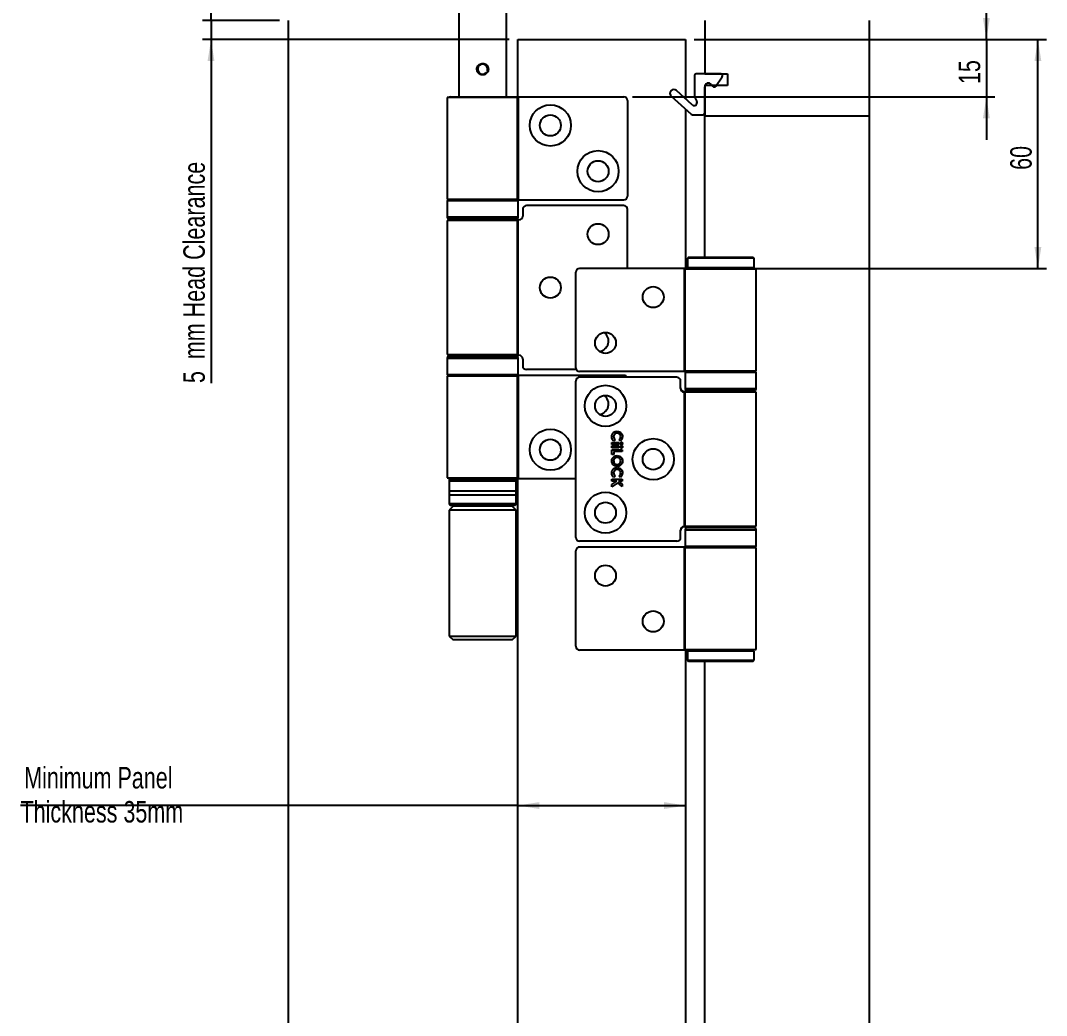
# Paper-space layout 'Sheet2' of a CAD drawing. Header units: millimetres. Extents: x 4253 to 10903, y 554 to 20469.
# Drawn here: x 4350 to 10326, y 11555 to 17350 of the extents above; entities that cross this region are included whole.
import ezdxf

# ---------------------------------------------------------------- set-up
doc = ezdxf.new("R2010")
doc.units = ezdxf.units.MM
doc.layers.add('FORMAT', color=7, linetype='Continuous')
doc.styles.add('SLDTEXTSTYLE0', font='TXT', dxfattribs={"width": 0.75})
doc.dimstyles.new('SLDDIMSTYLE0', dxfattribs={"dimtxt": 125, "dimasz": 125, "dimexe": 0, "dimexo": 0.0625, "dimgap": 31.25, "dimtad": 1, "dimdec": 0, "dimlfac": 0.045, "dimrnd": 1e-09, "dimzin": 12, "dimdsep": 46, "dimtxsty": 'SLDTEXTSTYLE0', "dimsah": 1, "dimcen": 0.09, "dimadec": 0, "dimazin": 3, "dimtfac": 1, "dimtmove": 0, "dimatfit": 0, "dimfxl": 1, "dimfrac": 2, "dimtolj": 1, "dimtzin": 12, "dimarcsym": 0})
doc.dimstyles.new('SLDDIMSTYLE1', dxfattribs={"dimtxt": 125, "dimasz": 125, "dimexe": 0, "dimexo": 0.0625, "dimgap": 31.25, "dimtad": 1, "dimdec": 0, "dimlfac": 0.045, "dimrnd": 1e-09, "dimzin": 12, "dimdsep": 46, "dimtxsty": 'SLDTEXTSTYLE0', "dimsah": 1, "dimcen": 0.09, "dimadec": 0, "dimazin": 3, "dimtfac": 1, "dimtofl": 0, "dimtmove": 0, "dimatfit": 3, "dimfxl": 1, "dimfrac": 2, "dimtolj": 1, "dimtzin": 12, "dimarcsym": 0})

# ---------------------------------------------------------------- blocks, each defined once
blk = doc.blocks.new('_D_31')
at = {"layer": 'FORMAT', "color": 7, "ltscale": 50}
for p, q in [((5459.8, 17349.9), (5459.8, 17599.9)), ((5858.5, 17349.9), (5409.8, 17349.9)), ((5459.8, 17349.9), (5459.8, 17238.8)), ((7196.2, 17238.8), (5409.8, 17238.8)), ((5459.8, 17238.8), (5459.8, 15238.2))]:
    blk.add_line(p, q, dxfattribs=at)
for points in [[(5459.8, 17349.9), (5479.8, 17474.9), (5439.8, 17474.9)], [(5459.8, 17238.8), (5439.8, 17113.8), (5479.8, 17113.8)]]:
    blk.add_solid(points, dxfattribs=at)
at = {"layer": 'FORMAT', "color": 7, "ltscale": 50, "char_height": 125, "attachment_point": 1, "rotation": 90, "style": 'SLDTEXTSTYLE0'}
for s, insert in [('mm Head Clearance', (5298.7, 15377.5)), ('5', (5298.7, 15238.2))]:
    blk.add_mtext(s, dxfattribs=dict(at, insert=insert))
blk = doc.blocks.new('_D_32')
at = {"layer": 'FORMAT', "color": 7, "ltscale": 50}
for p, q in [((9975.8, 17238.8), (9975.8, 17488.8)), ((8274, 17238.8), (10025.8, 17238.8)), ((9975.8, 17238.8), (9975.8, 16905.5)), ((7914, 16905.5), (10025.8, 16905.5)), ((9975.8, 16905.5), (9975.8, 16655.5))]:
    blk.add_line(p, q, dxfattribs=at)
for points in [[(9975.8, 17238.8), (9995.8, 17363.8), (9955.8, 17363.8)], [(9975.8, 16905.5), (9955.8, 16780.5), (9995.8, 16780.5)]]:
    blk.add_solid(points, dxfattribs=at)
at = {"layer": 'FORMAT', "color": 7, "ltscale": 50, "insert": (9814.6, 16979.8), "char_height": 125, "attachment_point": 1, "rotation": 90, "style": 'SLDTEXTSTYLE0'}
blk.add_mtext('15', dxfattribs=at)
blk = doc.blocks.new('_D_33')
at = {"layer": 'FORMAT', "color": 7, "ltscale": 50}
for p, q in [((8274, 17238.8), (10325.8, 17238.8)), ((10275.8, 15905.5), (10275.8, 17238.8)), ((8294, 15905.5), (10325.8, 15905.5))]:
    blk.add_line(p, q, dxfattribs=at)
for points in [[(10275.8, 17238.8), (10255.8, 17113.8), (10295.8, 17113.8)], [(10275.8, 15905.5), (10295.8, 16030.5), (10255.8, 16030.5)]]:
    blk.add_solid(points, dxfattribs=at)
at = {"layer": 'FORMAT', "color": 7, "ltscale": 50, "insert": (10114.6, 16479.8), "char_height": 125, "attachment_point": 1, "rotation": 90, "style": 'SLDTEXTSTYLE0'}
blk.add_mtext('60', dxfattribs=at)
blk = doc.blocks.new('_D_34')
at = {"layer": 'FORMAT', "color": 1, "ltscale": 50}
for q in [(4350.3, 12777.4), (8224, 12777.4)]:
    blk.add_line((7246.2, 12777.4), q, dxfattribs=at)
for points in [[(7246.2, 12777.4), (7371.2, 12757.4), (7371.2, 12797.4)], [(8224, 12777.4), (8099, 12797.4), (8099, 12757.4)]]:
    blk.add_solid(points, dxfattribs=at)
at = {"layer": 'FORMAT', "color": 1, "ltscale": 50, "char_height": 125, "attachment_point": 1, "style": 'SLDTEXTSTYLE0'}
for s, insert in [('Minimum Panel', (4371.8, 13001.9)), ('Thickness 35mm', (4350.3, 12803.5))]:
    blk.add_mtext(s, dxfattribs=dict(at, insert=insert))

psp = doc.layouts.new('Sheet2')

# ---------------------------------------------------------------- linework, layer by layer
at = {"color": 7, "linetype": 'Continuous', "lineweight": 25, "ltscale": 50}
for p, q in [((6902.91, 17394.37), (6902.91, 16905.48)), ((7180.69, 16905.48), (7180.69, 17394.37)), ((5908.46, 17349.92), (5908.46, 2794.37)), ((8335.13, 17349.92), (8335.13, 17038.81)), ((9295.13, 16794.37), (9295.13, 17349.92)), ((7246.24, 16905.48), (7246.24, 17238.81)), ((7246.24, 17238.81), (8224.02, 17238.81)), ((8224.02, 17238.81), (8224.02, 16893.35)), ((7065.65, 17050.29), (7067.77, 17048.84)), ((7071.65, 17056.69), (7069.22, 17057.5)), ((8428.46, 17038.81), (8286.24, 17038.81)), ((8335.13, 17038.81), (8468.46, 17038.81)), ((8468.46, 17038.81), (8468.46, 16972.14)), ((8275.13, 17027.7), (8275.13, 16910.82)), ((8335.13, 16972.14), (8335.13, 16794.37)), ((8468.46, 16972.14), (8335.13, 16972.14)), ((8374.73, 16977.1), (8382.43, 16967.44)), ((8400.22, 16967.99), (8437.57, 17021.33)), ((8262.5, 16858.7), (8170, 16941.99)), ((8335.13, 16812.14), (8335.13, 16963.26)), ((6857.35, 16905.48), (6835.13, 16901.56)), ((6835.13, 16901.56), (6835.13, 16309.4)), ((7245.13, 16901.56), (6835.13, 16901.56)), ((6857.35, 16905.48), (7223.21, 16905.48)), ((7223.21, 16905.48), (7864.02, 16905.48)), ((7245.13, 16309.4), (7245.13, 16901.56)), ((7249.5, 16900.91), (7249.5, 16310.05)), ((7886.24, 16883.26), (7886.24, 16327.7)), ((8140.26, 16908.96), (8256.96, 16803.89)), ((8276.17, 16906.12), (8289.1, 16878.39)), ((8224.02, 16833.55), (8224.02, 15905.48)), ((8264.4, 16801.03), (8324.02, 16801.03)), ((8335.13, 15972.14), (8335.13, 16794.37)), ((8335.13, 16794.37), (9295.13, 16794.37)), ((9295.13, 11322.66), (9295.13, 16794.37)), ((6835.13, 16309.4), (6857.35, 16305.48)), ((6835.13, 16309.4), (7245.13, 16309.4)), ((6835.13, 16299.92), (6835.13, 16206.46)), ((6878.81, 16299.92), (6835.13, 16299.92)), ((6840.69, 16305.48), (6883.19, 16305.48)), ((7248.46, 16299.92), (6878.81, 16299.92)), ((6883.19, 16305.48), (7240.13, 16305.48)), ((7240.13, 16305.48), (7864.02, 16305.48)), ((7246.24, 16304.37), (7246.24, 16305.48)), ((7248.46, 16206.46), (7248.46, 16299.92)), ((7864.02, 16272.14), (7297.35, 16272.14)), ((6835.13, 16206.46), (6878.81, 16206.46)), ((6835.47, 16204.56), (6839.18, 16194.37)), ((6879.07, 16204.56), (6835.47, 16204.56)), ((6839.18, 16194.37), (7244.42, 16194.37)), ((6847.55, 16194.37), (6849.58, 16188.81)), ((6878.81, 16206.46), (7248.46, 16206.46)), ((7248.13, 16204.56), (6879.07, 16204.56)), ((7234.02, 16188.81), (7236.04, 16194.37)), ((7244.42, 16194.37), (7248.13, 16204.56)), ((7246.24, 16188.81), (7246.24, 16199.37)), ((7275.13, 16249.92), (7275.13, 16211.03)), ((7886.24, 15905.48), (7886.24, 16249.92)), ((6857.35, 16188.81), (6835.13, 16184.89)), ((6835.13, 16184.89), (6835.13, 15403.84)), ((7243.95, 16184.89), (6835.13, 16184.89)), ((7231.5, 16188.81), (6849.58, 16188.81)), ((7222.21, 16188.81), (7243.95, 16184.89)), ((7249.5, 16188.81), (7231.5, 16188.81)), ((7243.95, 15403.84), (7243.95, 16184.89)), ((7249.5, 15399.92), (7249.5, 16188.81)), ((7252.91, 16188.81), (7249.5, 16188.81)), ((8240.69, 15972.14), (8234.02, 15965.48)), ((8234.02, 15965.48), (8234.02, 15912.14)), ((8255.98, 15965.48), (8234.02, 15965.48)), ((8240.69, 15972.14), (8261.89, 15972.14)), ((8622.91, 15965.48), (8255.98, 15965.48)), ((8261.89, 15972.14), (8616.24, 15972.14)), ((8622.91, 15965.48), (8616.24, 15972.14)), ((8622.91, 15912.14), (8622.91, 15965.48)), ((8240.69, 15905.48), (7606.24, 15905.48)), ((8217.35, 15900.78), (8221.8, 15901.56)), ((8217.35, 15310.18), (8217.35, 15900.78)), ((8221.8, 15901.56), (8244.02, 15905.48)), ((8635.13, 15901.56), (8221.8, 15901.56)), ((8221.8, 15309.4), (8221.8, 15901.56)), ((8234.02, 15912.14), (8240.69, 15905.48)), ((8234.02, 15912.14), (8255.98, 15912.14)), ((8261.89, 15905.48), (8240.69, 15905.48)), ((8255.98, 15912.14), (8622.91, 15912.14)), ((8616.24, 15905.48), (8261.89, 15905.48)), ((8635.13, 15901.56), (8612.91, 15905.48)), ((8616.24, 15905.48), (8622.91, 15912.14)), ((8635.13, 15309.4), (8635.13, 15901.56)), ((7584.02, 15327.7), (7584.02, 15883.26)), ((6835.13, 15403.84), (6857.35, 15399.92)), ((6835.13, 15403.84), (7243.95, 15403.84)), ((6835.13, 15382.28), (6835.13, 15288.81)), ((7248.46, 15382.28), (6835.13, 15382.28)), ((6839.18, 15394.37), (6835.47, 15384.18)), ((6835.47, 15384.18), (7248.13, 15384.18)), ((7116.4, 15394.37), (6839.18, 15394.37)), ((6849.58, 15399.92), (6847.55, 15394.37)), ((6849.58, 15399.92), (6862.96, 15399.92)), ((6862.96, 15399.92), (7231.5, 15399.92)), ((7244.42, 15394.37), (7116.4, 15394.37)), ((7243.95, 15403.84), (7222.21, 15399.92)), ((7231.5, 15399.92), (7249.5, 15399.92)), ((7236.04, 15394.37), (7234.02, 15399.92)), ((7248.13, 15384.18), (7244.42, 15394.37)), ((7246.24, 15389.36), (7246.24, 15399.92)), ((7248.46, 15288.81), (7248.46, 15382.28)), ((7249.5, 15399.92), (7252.91, 15399.92)), ((7275.13, 15377.7), (7275.13, 15338.81)), ((7587, 15316.59), (7297.35, 15316.59)), ((8227.35, 15305.48), (7606.24, 15305.48)), ((8221.8, 15309.4), (8217.35, 15310.18)), ((8244.02, 15305.48), (8221.8, 15309.4)), ((8221.8, 15309.4), (8635.13, 15309.4)), ((8221.8, 15299.92), (8221.8, 15206.46)), ((8635.13, 15299.92), (8221.8, 15299.92)), ((8224.02, 15305.48), (8224.02, 15304.37)), ((8227.35, 15305.48), (8629.58, 15305.48)), ((8612.91, 15305.48), (8635.13, 15309.4)), ((8635.13, 15206.46), (8635.13, 15299.92)), ((6835.13, 15288.81), (7248.46, 15288.81)), ((6857.35, 15283.26), (6835.13, 15279.34)), ((6835.13, 15279.34), (6835.13, 14687.17)), ((7245.13, 15279.34), (6835.13, 15279.34)), ((7240.13, 15283.26), (6840.69, 15283.26)), ((7240.13, 15283.26), (7864.02, 15283.26)), ((7245.13, 14687.17), (7245.13, 15279.34)), ((7246.24, 15283.26), (7246.24, 15284.37)), ((7249.5, 15278.69), (7249.5, 14687.83)), ((7584.02, 14338.81), (7584.02, 15249.92)), ((8172.91, 15272.14), (7606.24, 15272.14)), ((8195.13, 15207.46), (8195.13, 15249.92)), ((8217.35, 15188.19), (8220.87, 15188.81)), ((8217.35, 15188.81), (8217.35, 15188.19)), ((8217.35, 15188.81), (8220.87, 15188.81)), ((8217.35, 14403.17), (8217.35, 15185.56)), ((8220.87, 15188.81), (8236.24, 15188.81)), ((8221.8, 15206.46), (8635.13, 15206.46)), ((8221.8, 15184.89), (8244.02, 15188.81)), ((8221.8, 15184.89), (8221.8, 15185.56)), ((8635.13, 15184.89), (8221.8, 15184.89)), ((8221.8, 14403.84), (8221.8, 15184.89)), ((8222.13, 15204.56), (8225.84, 15194.37)), ((8634.8, 15204.56), (8222.13, 15204.56)), ((8224.02, 15199.37), (8224.02, 15188.81)), ((8225.84, 15194.37), (8607.8, 15194.37)), ((8234.22, 15194.37), (8236.24, 15188.81)), ((8620.69, 15188.81), (8236.24, 15188.81)), ((8607.8, 15194.37), (8631.09, 15194.37)), ((8635.13, 15184.89), (8612.91, 15188.81)), ((8620.69, 15188.81), (8622.71, 15194.37)), ((8631.09, 15194.37), (8634.8, 15204.56)), ((8635.13, 14403.84), (8635.13, 15184.89)), ((7795.13, 14891.8), (7834.53, 14891.8)), ((7795.13, 14881.03), (7795.13, 14891.8)), ((7834.53, 14881.03), (7795.13, 14881.03)), ((7813.09, 14908.16), (7805.05, 14900.5)), ((7834.53, 14891.8), (7834.53, 14881.03)), ((7844.72, 14900.26), (7837.17, 14908.16)), ((7795.13, 14871.8), (7834.53, 14871.8)), ((7795.13, 14861.03), (7795.13, 14871.8)), ((7834.53, 14861.03), (7795.13, 14861.03)), ((7795.13, 14821.8), (7795.13, 14849.5)), ((7795.13, 14849.5), (7855.13, 14849.5)), ((7805.9, 14821.8), (7795.13, 14821.8)), ((7805.9, 14838.73), (7805.9, 14821.8)), ((7855.13, 14838.73), (7805.9, 14838.73)), ((7834.53, 14871.8), (7834.53, 14861.03)), ((7855.13, 14849.5), (7855.13, 14838.73)), ((6835.13, 14687.17), (6857.35, 14683.26)), ((6835.13, 14687.17), (7245.13, 14687.17)), ((6847.35, 14677.7), (6847.35, 14535.84)), ((7236.24, 14677.7), (6847.35, 14677.7)), ((6852.91, 14683.26), (7227.72, 14683.26)), ((7230.69, 14666.59), (6852.91, 14666.59)), ((7227.72, 14683.26), (7584.02, 14683.26)), ((7236.24, 14535.84), (7236.24, 14677.7)), ((7246.24, 5572.14), (7246.24, 14683.26)), ((7795.13, 14677.96), (7855.13, 14677.96)), ((7795.13, 14667.19), (7795.13, 14677.96)), ((7795.13, 14647.46), (7823.27, 14667.19)), ((7823.27, 14667.19), (7795.13, 14667.19)), ((7828.59, 14657.96), (7795.13, 14634.5)), ((7795.13, 14634.5), (7795.13, 14647.46)), ((7813.09, 14696.62), (7805.05, 14688.97)), ((7855.13, 14636.57), (7828.59, 14657.96)), ((7834.01, 14667.19), (7855.13, 14650.17)), ((7855.13, 14667.19), (7834.01, 14667.19)), ((7844.72, 14688.73), (7837.17, 14696.62)), ((7855.13, 14677.96), (7855.13, 14667.19)), ((7855.13, 14650.17), (7855.13, 14636.57)), ((6852.91, 14611.03), (7230.69, 14611.03)), ((6852.91, 14586.95), (7230.69, 14586.95)), ((6847.35, 14535.84), (7236.24, 14535.84)), ((6848.98, 14531.91), (6853.19, 14527.7)), ((7234.62, 14531.91), (6848.98, 14531.91)), ((6852.91, 14535.84), (7230.69, 14535.84)), ((6853.19, 14527.7), (7230.41, 14527.7)), ((6861.05, 14527.7), (6868.46, 14520.28)), ((7215.13, 14520.28), (7222.55, 14527.7)), ((7230.41, 14527.7), (7234.62, 14531.91)), ((6869.58, 14520.28), (6847.35, 14498.06)), ((6847.35, 14498.06), (6847.35, 13764.73)), ((7065.98, 14498.06), (6847.35, 14498.06)), ((7215.13, 14520.28), (6868.46, 14520.28)), ((7236.24, 14498.06), (7065.98, 14498.06)), ((7236.24, 14498.06), (7214.02, 14520.28)), ((7236.24, 13764.73), (7236.24, 14498.06)), ((8244.02, 14399.92), (8221.8, 14403.84)), ((8221.8, 14403.84), (8635.13, 14403.84)), ((8221.8, 14403.17), (8221.8, 14403.84)), ((8612.91, 14399.92), (8635.13, 14403.84)), ((8195.13, 14338.81), (8195.13, 14381.28)), ((8220.87, 14399.92), (8217.35, 14400.54)), ((8217.35, 14400.54), (8217.35, 14399.92)), ((8220.87, 14399.92), (8217.35, 14399.92)), ((8236.24, 14399.92), (8220.87, 14399.92)), ((8221.8, 14382.28), (8221.8, 14288.81)), ((8502.04, 14382.28), (8221.8, 14382.28)), ((8225.84, 14394.37), (8222.13, 14384.18)), ((8222.13, 14384.18), (8501.92, 14384.18)), ((8224.02, 14399.92), (8224.02, 14389.36)), ((8631.09, 14394.37), (8225.84, 14394.37)), ((8236.24, 14399.92), (8234.22, 14394.37)), ((8236.24, 14399.92), (8620.69, 14399.92)), ((8501.92, 14384.18), (8634.8, 14384.18)), ((8635.13, 14382.28), (8502.04, 14382.28)), ((8622.71, 14394.37), (8620.69, 14399.92)), ((8634.8, 14384.18), (8631.09, 14394.37)), ((8635.13, 14288.81), (8635.13, 14382.28)), ((8172.91, 14316.59), (7606.24, 14316.59)), ((8227.35, 14283.26), (7606.24, 14283.26)), ((8221.8, 14288.81), (8502.04, 14288.81)), ((8221.8, 14279.34), (8244.02, 14283.26)), ((8224.02, 14284.37), (8224.02, 14283.26)), ((8500.06, 14283.26), (8227.35, 14283.26)), ((8629.58, 14283.26), (8500.06, 14283.26)), ((8502.04, 14288.81), (8635.13, 14288.81)), ((8635.13, 14279.34), (8612.91, 14283.26)), ((7584.02, 13705.48), (7584.02, 14261.03)), ((8217.35, 14278.55), (8221.8, 14279.34)), ((8217.35, 13687.96), (8217.35, 14278.55)), ((8221.8, 13687.17), (8221.8, 14279.34)), ((8635.13, 14279.34), (8221.8, 14279.34)), ((8635.13, 13687.17), (8635.13, 14279.34)), ((6847.35, 13764.73), (6869.58, 13742.5)), ((6847.35, 13764.73), (7065.98, 13764.73)), ((7065.98, 13764.73), (7236.24, 13764.73)), ((7214.02, 13742.5), (7236.24, 13764.73)), ((7063.21, 13742.5), (6869.58, 13742.5)), ((7214.02, 13742.5), (7063.21, 13742.5)), ((8221.8, 13687.17), (8217.35, 13687.96)), ((8244.02, 13683.26), (8221.8, 13687.17)), ((8221.8, 13687.17), (8635.13, 13687.17)), ((8612.91, 13683.26), (8635.13, 13687.17)), ((8240.69, 13683.26), (7606.24, 13683.26)), ((8224.02, 13683.26), (8224.02, 11244.37)), ((8240.69, 13683.26), (8234.02, 13676.59)), ((8234.02, 13676.59), (8234.02, 13623.26)), ((8570.78, 13676.59), (8234.02, 13676.59)), ((8240.69, 13683.26), (8565.9, 13683.26)), ((8565.9, 13683.26), (8616.24, 13683.26)), ((8622.91, 13676.59), (8570.78, 13676.59)), ((8622.91, 13676.59), (8616.24, 13683.26)), ((8622.91, 13623.26), (8622.91, 13676.59)), ((8234.02, 13623.26), (8240.69, 13616.59)), ((8234.02, 13623.26), (8570.78, 13623.26)), ((8565.9, 13616.59), (8240.69, 13616.59)), ((8335.13, 11355.48), (8335.13, 13616.59)), ((8616.24, 13616.59), (8565.9, 13616.59)), ((8570.78, 13623.26), (8622.91, 13623.26)), ((8616.24, 13616.59), (8622.91, 13623.26))]:
    psp.add_line(p, q, dxfattribs=at)
at = {"color": 7, "linetype": 'Continuous', "lineweight": 25, "ltscale": 2500}
for centre, radius in [((7436.24, 16738.81), 120), ((7436.24, 16738.81), 61.11), ((7714.02, 16472.14), 120), ((7714.02, 16472.14), 61.11), ((7714.02, 16105.48), 61.11), ((7436.24, 15794.37), 61.11), ((8035.13, 15738.81), 61.11), ((7757.35, 15472.14), 61.11), ((7757.35, 15105.48), 120), ((7757.35, 15105.48), 61.11), ((7436.24, 14849.92), 120), ((7436.24, 14849.92), 61.11), ((8035.13, 14794.37), 120), ((8035.13, 14794.37), 61.11), ((7757.35, 14483.26), 120), ((7757.35, 14483.26), 61.11), ((7757.35, 14116.59), 61.11), ((8035.13, 13849.92), 61.11)]:
    psp.add_circle(centre, radius, dxfattribs=at)
for centre, radius, start, end in [((7041.8, 17066.59), 31.45, 341.652869, 325.652869), ((7041.8, 17066.59), 28.89, 341.652869, 325.652869), ((8286.24, 17027.7), 11.11, 90, 180), ((8428.46, 17027.7), 11.11, 325, 90), ((8357.35, 16963.26), 22.22, 38.544573, 180), ((8155.13, 16925.48), 22.22, 48, 228), ((8286.24, 16910.82), 11.11, 180, 205), ((8391.12, 16974.37), 11.11, 218.544573, 325), ((7864.02, 16883.26), 22.22, 0, 90), ((8273.8, 16871.25), 16.89, 228, 25), ((8264.4, 16812.14), 11.11, 228, 270), ((8324.02, 16812.14), 11.11, 270, 0), ((7864.02, 16327.7), 22.22, 270, 0), ((6840.69, 16299.92), 5.56, 90, 180), ((7242.91, 16299.92), 5.56, 0, 90), ((7297.35, 16249.92), 22.22, 90, 180), ((7864.02, 16249.92), 22.22, 0, 90), ((6840.69, 16206.46), 5.56, 180, 200), ((7242.91, 16206.46), 5.56, 340, 0), ((7252.91, 16211.03), 22.22, 270, 0), ((7606.24, 15883.26), 22.22, 90, 180), ((7714.02, 15483.26), 61.11, 277.088663, 54.148548), ((6840.69, 15382.28), 5.56, 160, 180), ((7242.91, 15382.28), 5.56, 0, 20), ((7252.91, 15377.7), 22.22, 0, 90), ((7297.35, 15338.81), 22.22, 180, 270), ((7606.24, 15327.7), 22.22, 180, 270), ((8227.35, 15299.92), 5.56, 90, 180), ((8629.58, 15299.92), 5.56, 0, 90), ((6840.69, 15288.81), 5.56, 180, 270), ((7242.91, 15288.81), 5.56, 270, 0), ((7606.24, 15249.92), 22.22, 90, 180), ((7864.02, 15261.03), 22.22, 30, 90), ((8172.91, 15249.92), 22.22, 0, 90), ((8217.35, 15211.03), 22.22, 180, 270), ((8227.35, 15206.46), 5.56, 180, 200), ((8629.58, 15206.46), 5.56, 340, 0), ((7714.02, 15116.59), 61.11, 277.088663, 54.148548), ((6852.91, 14677.7), 5.56, 90, 180), ((7230.69, 14677.7), 5.56, 0, 90), ((6852.91, 14535.84), 5.56, 180, 225), ((7230.69, 14535.84), 5.56, 315, 0), ((8217.35, 14377.7), 22.22, 90, 180), ((8227.35, 14382.28), 5.56, 160, 180), ((8629.58, 14382.28), 5.56, 0, 20), ((7606.24, 14338.81), 22.22, 180, 270), ((7606.24, 14261.03), 22.22, 90, 180), ((8172.91, 14338.81), 22.22, 270, 0), ((8227.35, 14288.81), 5.56, 180, 270), ((8629.58, 14288.81), 5.56, 270, 0), ((7606.24, 13705.48), 22.22, 180, 270)]:
    psp.add_arc(centre, radius, start, end, dxfattribs=at)
for centre, major_axis, ratio, start_param, end_param in [((8217.35, 15207.46), (0, -22.57), 0.9848078, 4.712389, 6.0935967), ((8221.8, 15320.28), (-187.13, -33), 0.7016738, 1.401902, 1.4241255), ((8217.35, 14381.28), (0, -22.57), 0.9848078, 3.3311813, 4.712389), ((8221.8, 14268.45), (187.13, -33), 0.7016738, 1.7174672, 1.7396906)]:
    psp.add_ellipse(centre, major_axis=major_axis, ratio=ratio, start_param=start_param, end_param=end_param, dxfattribs=at)
at = {"color": 7, "linetype": 'Continuous', "lineweight": 25, "ltscale": 50}
for points, knots in [([(7008.46, 17066.59), (7008.82, 17062.9), (7009.54, 17055.53), (7015.1, 17045.68), (7023.37, 17038.04), (7033.87, 17033.55), (7045.19, 17032.81), (7056, 17035.76), (7065.25, 17042.04), (7072.04, 17051.1), (7075.46, 17061.99), (7075.08, 17073.28), (7071.1, 17083.71), (7063.94, 17092.34), (7054.21, 17098.22), (7043.05, 17100.53), (7031.9, 17099.05), (7021.89, 17094.09), (7014.02, 17086.08), (7009.25, 17076.43), (7008.71, 17069.61), (7008.46, 17066.59)], [0, 0, 0, 0, 0.0526285, 0.1052197, 0.1587728, 0.2129969, 0.2661974, 0.3183184, 0.3708934, 0.4247791, 0.4788735, 0.531644, 0.5836467, 0.6366061, 0.6907669, 0.7445296, 0.7969538, 0.8491492, 0.9025182, 0.9567584, 1, 1, 1, 1]), ([(7223.21, 16905.48), (7230.72, 16904.17), (7239.49, 16902.65), (7248.25, 16901.13), (7249.5, 16900.91)], [0, 0, 0, 0, 0.8576638, 1, 1, 1, 1]), ([(7245.13, 16901.56), (7245.26, 16901.55), (7245.54, 16901.53), (7246.51, 16901.4), (7247.77, 16901.2), (7248.84, 16901.02), (7249.42, 16900.92), (7249.5, 16900.91)], [0, 0, 0, 0, 0.2380151, 0.4759709, 0.7156259, 0.9588757, 1, 1, 1, 1]), ([(7249.5, 16310.05), (7248.25, 16309.83), (7239.49, 16308.3), (7230.72, 16306.78), (7223.21, 16305.48)], [0, 0, 0, 0, 0.1423362, 1, 1, 1, 1]), ([(7249.5, 16310.05), (7249, 16309.96), (7247.99, 16309.79), (7246.66, 16309.58), (7245.58, 16309.43), (7245.28, 16309.41), (7245.13, 16309.4)], [0, 0, 0, 0, 0.2464452, 0.4929783, 0.7371219, 1, 1, 1, 1]), ([(7223.21, 15283.26), (7230.72, 15281.95), (7239.49, 15280.43), (7248.25, 15278.9), (7249.5, 15278.69)], [0, 0, 0, 0, 0.8576638, 1, 1, 1, 1]), ([(7245.13, 15279.34), (7245.26, 15279.33), (7245.54, 15279.31), (7246.51, 15279.18), (7247.77, 15278.98), (7248.84, 15278.8), (7249.42, 15278.7), (7249.5, 15278.69)], [0, 0, 0, 0, 0.2380151, 0.4759709, 0.7156259, 0.9588757, 1, 1, 1, 1]), ([(8213.17, 15185.3), (8214.53, 15186.17), (8215.92, 15187.07), (8217.32, 15188.17), (8217.35, 15188.19)], [0, 0, 0, 0, 0.9756982, 1, 1, 1, 1]), ([(8221.8, 15185.56), (8221.75, 15185.59), (8221.65, 15185.66), (8220.89, 15185.69), (8219.77, 15185.69), (8218.52, 15185.64), (8217.69, 15185.58), (8217.35, 15185.56)], [0, 0, 0, 0, 0.2141706, 0.4283602, 0.6421471, 0.8557902, 1, 1, 1, 1]), ([(7793.59, 14926.03), (7794.06, 14930.71), (7794.99, 14940.06), (7803.54, 14950.57), (7814.23, 14956.4), (7821.56, 14956.92), (7825.23, 14957.19)], [0, 0, 0, 0, 0.2798292, 0.5591291, 0.7793659, 1, 1, 1, 1]), ([(7825.25, 14946.42), (7822.19, 14946.13), (7816.06, 14945.56), (7808.99, 14940.22), (7804.99, 14933.29), (7804.57, 14928.48), (7804.36, 14926.08)], [0, 0, 0, 0, 0.28003468, 0.55921926, 0.77954627, 1, 1, 1, 1]), ([(7825.23, 14957.19), (7829.88, 14956.71), (7839.18, 14955.76), (7849.57, 14947.25), (7855.6, 14936.78), (7856.31, 14929.5), (7856.67, 14925.87)], [0, 0, 0, 0, 0.2798119, 0.5590514, 0.7795633, 1, 1, 1, 1]), ([(7845.9, 14926.29), (7845.55, 14929.31), (7844.86, 14935.35), (7839.16, 14941.94), (7832.36, 14945.86), (7827.62, 14946.23), (7825.25, 14946.42)], [0, 0, 0, 0, 0.2795925, 0.5591629, 0.7794281, 1, 1, 1, 1]), ([(7805.05, 14900.5), (7801.35, 14904.62), (7794.73, 14911.96), (7793.94, 14921.73), (7793.59, 14926.03)], [0, 0, 0, 0, 0.5598136, 1, 1, 1, 1]), ([(7804.36, 14926.08), (7804.95, 14922.22), (7806, 14915.28), (7810.91, 14910.34), (7813.09, 14908.16)], [0, 0, 0, 0, 0.557474, 1, 1, 1, 1]), ([(7837.17, 14908.16), (7839.88, 14911.06), (7844.72, 14916.24), (7845.54, 14923.22), (7845.9, 14926.29)], [0, 0, 0, 0, 0.5600608, 1, 1, 1, 1]), ([(7842.82, 14886.36), (7842.96, 14887.42), (7843.24, 14889.55), (7845.34, 14891.8), (7847.75, 14893.14), (7849.42, 14893.28), (7850.25, 14893.34)], [0, 0, 0, 0, 0.2791964, 0.5589349, 0.7794095, 1, 1, 1, 1]), ([(7850.1, 14879.5), (7849.05, 14879.6), (7846.96, 14879.82), (7844.62, 14881.66), (7843.06, 14883.9), (7842.9, 14885.54), (7842.82, 14886.36)], [0, 0, 0, 0, 0.2798438, 0.5595928, 0.7798336, 1, 1, 1, 1]), ([(7856.67, 14925.87), (7855.94, 14920.35), (7854.64, 14910.48), (7847.76, 14903.39), (7844.72, 14900.26)], [0, 0, 0, 0, 0.5590203, 1, 1, 1, 1]), ([(7857.44, 14886.44), (7857.3, 14885.39), (7857.02, 14883.28), (7854.96, 14881.04), (7852.58, 14879.69), (7850.92, 14879.56), (7850.1, 14879.5)], [0, 0, 0, 0, 0.2792715, 0.558873, 0.77931, 1, 1, 1, 1]), ([(7850.25, 14893.34), (7851.29, 14893.23), (7853.37, 14893), (7855.72, 14891.16), (7857.2, 14888.89), (7857.36, 14887.26), (7857.44, 14886.44)], [0, 0, 0, 0, 0.2797843, 0.5596196, 0.7798284, 1, 1, 1, 1]), ([(7842.82, 14866.36), (7842.96, 14867.42), (7843.24, 14869.55), (7845.34, 14871.8), (7847.75, 14873.14), (7849.42, 14873.28), (7850.25, 14873.34)], [0, 0, 0, 0, 0.2791964, 0.5589349, 0.7794095, 1, 1, 1, 1]), ([(7850.1, 14859.5), (7849.05, 14859.6), (7846.96, 14859.82), (7844.62, 14861.66), (7843.06, 14863.9), (7842.9, 14865.54), (7842.82, 14866.36)], [0, 0, 0, 0, 0.2798438, 0.5595928, 0.7798336, 1, 1, 1, 1]), ([(7857.44, 14866.44), (7857.3, 14865.39), (7857.02, 14863.28), (7854.96, 14861.04), (7852.58, 14859.69), (7850.92, 14859.56), (7850.1, 14859.5)], [0, 0, 0, 0, 0.2792715, 0.558873, 0.77931, 1, 1, 1, 1]), ([(7850.25, 14873.34), (7851.29, 14873.23), (7853.37, 14873), (7855.72, 14871.16), (7857.2, 14868.89), (7857.36, 14867.26), (7857.44, 14866.44)], [0, 0, 0, 0, 0.2797843, 0.5596196, 0.7798284, 1, 1, 1, 1]), ([(7793.59, 14784.29), (7794.1, 14788.95), (7795.11, 14798.27), (7803.84, 14808.46), (7814.2, 14814.69), (7821.5, 14815.33), (7825.16, 14815.65)], [0, 0, 0, 0, 0.2796223, 0.5592021, 0.7795699, 1, 1, 1, 1]), ([(7824.95, 14753.34), (7820.35, 14753.85), (7811.14, 14754.88), (7800.9, 14763.26), (7794.54, 14773.44), (7793.91, 14780.67), (7793.59, 14784.29)], [0, 0, 0, 0, 0.279668, 0.5593987, 0.7796238, 1, 1, 1, 1]), ([(7808.98, 14797.5), (7807.49, 14795.25), (7804.83, 14791.22), (7804.51, 14786.44), (7804.36, 14784.33)], [0, 0, 0, 0, 0.55937011, 1, 1, 1, 1]), ([(7804.36, 14784.33), (7804.73, 14781.3), (7805.46, 14775.25), (7811.16, 14768.65), (7817.96, 14764.67), (7822.72, 14764.3), (7825.1, 14764.11)], [0, 0, 0, 0, 0.2794346, 0.5591506, 0.7794454, 1, 1, 1, 1]), ([(7825.01, 14804.88), (7821.51, 14804.53), (7815.26, 14803.9), (7810.9, 14799.46), (7808.98, 14797.5)], [0, 0, 0, 0, 0.5593913, 1, 1, 1, 1]), ([(7856.67, 14784.38), (7856.09, 14779.75), (7854.93, 14770.5), (7846.22, 14760.41), (7835.86, 14754.24), (7828.59, 14753.64), (7824.95, 14753.34)], [0, 0, 0, 0, 0.2793731, 0.5591765, 0.7795074, 1, 1, 1, 1]), ([(7845.9, 14784.54), (7845.55, 14787.6), (7844.86, 14793.71), (7839.16, 14800.47), (7832.21, 14804.35), (7827.41, 14804.7), (7825.01, 14804.88)], [0, 0, 0, 0, 0.2795868, 0.5591059, 0.7793511, 1, 1, 1, 1]), ([(7825.1, 14764.11), (7828.14, 14764.45), (7834.24, 14765.12), (7841.05, 14770.63), (7845.26, 14777.37), (7845.69, 14782.15), (7845.9, 14784.54)], [0, 0, 0, 0, 0.27975, 0.5594455, 0.7796564, 1, 1, 1, 1]), ([(7825.16, 14815.65), (7829.77, 14815.09), (7839.01, 14813.98), (7849.37, 14805.59), (7855.59, 14795.26), (7856.31, 14788), (7856.67, 14784.38)], [0, 0, 0, 0, 0.279652, 0.5592132, 0.7796517, 1, 1, 1, 1]), ([(7793.59, 14714.5), (7794.06, 14719.18), (7794.99, 14728.53), (7803.54, 14739.03), (7814.23, 14744.86), (7821.56, 14745.39), (7825.23, 14745.65)], [0, 0, 0, 0, 0.2798292, 0.5591291, 0.7793659, 1, 1, 1, 1]), ([(7805.05, 14688.97), (7801.35, 14693.08), (7794.73, 14700.42), (7793.94, 14710.19), (7793.59, 14714.5)], [0, 0, 0, 0, 0.5598136, 1, 1, 1, 1]), ([(7825.25, 14734.88), (7822.19, 14734.59), (7816.06, 14734.02), (7808.99, 14728.68), (7804.99, 14721.75), (7804.57, 14716.94), (7804.36, 14714.54)], [0, 0, 0, 0, 0.2800347, 0.5592193, 0.7795463, 1, 1, 1, 1]), ([(7804.36, 14714.54), (7804.95, 14710.68), (7806, 14703.74), (7810.91, 14698.81), (7813.09, 14696.62)], [0, 0, 0, 0, 0.55747397, 1, 1, 1, 1]), ([(7825.23, 14745.65), (7829.88, 14745.17), (7839.18, 14744.22), (7849.57, 14735.71), (7855.6, 14725.24), (7856.31, 14717.96), (7856.67, 14714.33)], [0, 0, 0, 0, 0.2798119, 0.5590514, 0.7795633, 1, 1, 1, 1]), ([(7845.9, 14714.75), (7845.55, 14717.77), (7844.86, 14723.81), (7839.16, 14730.41), (7832.36, 14734.32), (7827.62, 14734.69), (7825.25, 14734.88)], [0, 0, 0, 0, 0.2795925, 0.5591629, 0.7794281, 1, 1, 1, 1]), ([(7837.17, 14696.62), (7839.88, 14699.52), (7844.72, 14704.7), (7845.54, 14711.68), (7845.9, 14714.75)], [0, 0, 0, 0, 0.5600608, 1, 1, 1, 1]), ([(7856.67, 14714.33), (7855.94, 14708.81), (7854.64, 14698.94), (7847.76, 14691.85), (7844.72, 14688.73)], [0, 0, 0, 0, 0.5590203, 1, 1, 1, 1]), ([(7249.5, 14687.83), (7248.25, 14687.61), (7239.49, 14686.08), (7230.72, 14684.56), (7223.21, 14683.26)], [0, 0, 0, 0, 0.1423362, 1, 1, 1, 1]), ([(7249.5, 14687.83), (7249, 14687.74), (7247.99, 14687.57), (7246.66, 14687.36), (7245.58, 14687.21), (7245.28, 14687.18), (7245.13, 14687.17)], [0, 0, 0, 0, 0.2464452, 0.4929783, 0.7371219, 1, 1, 1, 1]), ([(8217.35, 14400.54), (8217.32, 14400.57), (8215.92, 14401.66), (8214.53, 14402.56), (8213.17, 14403.44)], [0, 0, 0, 0, 0.0243018, 1, 1, 1, 1]), ([(8217.35, 14403.17), (8217.85, 14403.14), (8218.85, 14403.08), (8220.18, 14403.04), (8221.18, 14403.05), (8221.72, 14403.09), (8221.78, 14403.15), (8221.8, 14403.17)], [0, 0, 0, 0, 0.2141706, 0.4283602, 0.6421471, 0.8557902, 1, 1, 1, 1])]:
    psp.add_open_spline(points, degree=3, knots=knots, dxfattribs=at)

# ---------------------------------------------------------------- dimensions: what is measured, and where the dimension line sits
at = {"layer": 'FORMAT', "color": 7, "ltscale": 50}
dim = psp.add_linear_dim(base=(5459.84, 17238.81), p1=(5908.46, 17349.92), p2=(7246.24, 17238.81), angle=90, text='<> mm Head Clearance', dimstyle='SLDDIMSTYLE0', dxfattribs=at)
dim.commit()
dim.dimension.update_dxf_attribs({"geometry": '_D_31', "text_midpoint": (5459.84, 16171.48), "dimtype": 160})
for base, p1, p2, dimstyle, picture, middle in [((9975.76, 16905.48), (8224.02, 17238.81), (7864.02, 16905.48), 'SLDDIMSTYLE0', '_D_32', (9975.76, 17072.14)), ((10275.76, 17238.81), (8244.02, 15905.48), (8224.02, 17238.81), 'SLDDIMSTYLE1', '_D_33', (10275.76, 16572.14))]:
    dim = psp.add_linear_dim(base=base, p1=p1, p2=p2, angle=90, dimstyle=dimstyle, dxfattribs=at)
    dim.commit()
    dim.dimension.update_dxf_attribs({"geometry": picture, "text_midpoint": middle, "dimtype": 160})
at = {"layer": 'FORMAT', "color": 1, "ltscale": 50}
dim = psp.add_linear_dim(base=(8224.02, 12642.35), p1=(7246.24, 17238.81), p2=(8224.02, 17238.81), text='Minimum Panel\\XThickness 35mm', dimstyle='SLDDIMSTYLE1', dxfattribs=at)
dim.commit()
dim.dimension.update_dxf_attribs({"geometry": '_D_34', "text_midpoint": (4990.42, 12642.35), "dimtype": 160})

doc.saveas('drawing.dxf')
